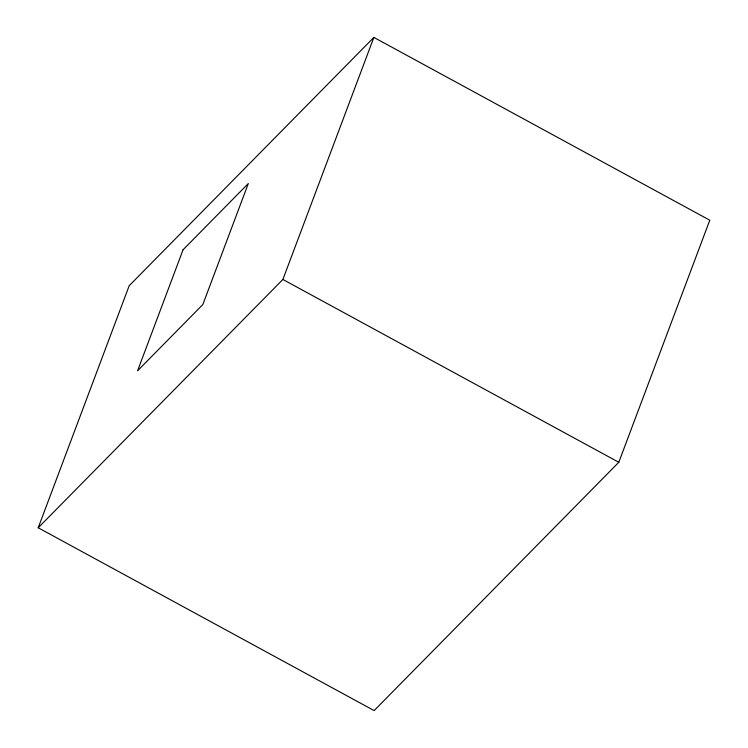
<?xml version="1.0" encoding="UTF-8"?>
<svg xmlns="http://www.w3.org/2000/svg" width="748" height="748" viewBox="0 0 748 748"><rect width="100%" height="100%" fill="white"/><g stroke="black" fill="none" stroke-linecap="round" stroke-linejoin="round"><path stroke-width="1.12" d="M38.213 527.779L129.198 285.717L373.869 37.4L709.787 220.221L618.802 462.283L374.131 710.6L38.213 527.779L282.884 279.462L373.869 37.4M282.884 279.462L618.802 462.283M183.073 249.757L137.576 370.784L202.82 304.567L248.317 183.541L183.073 249.757"/></g></svg>
